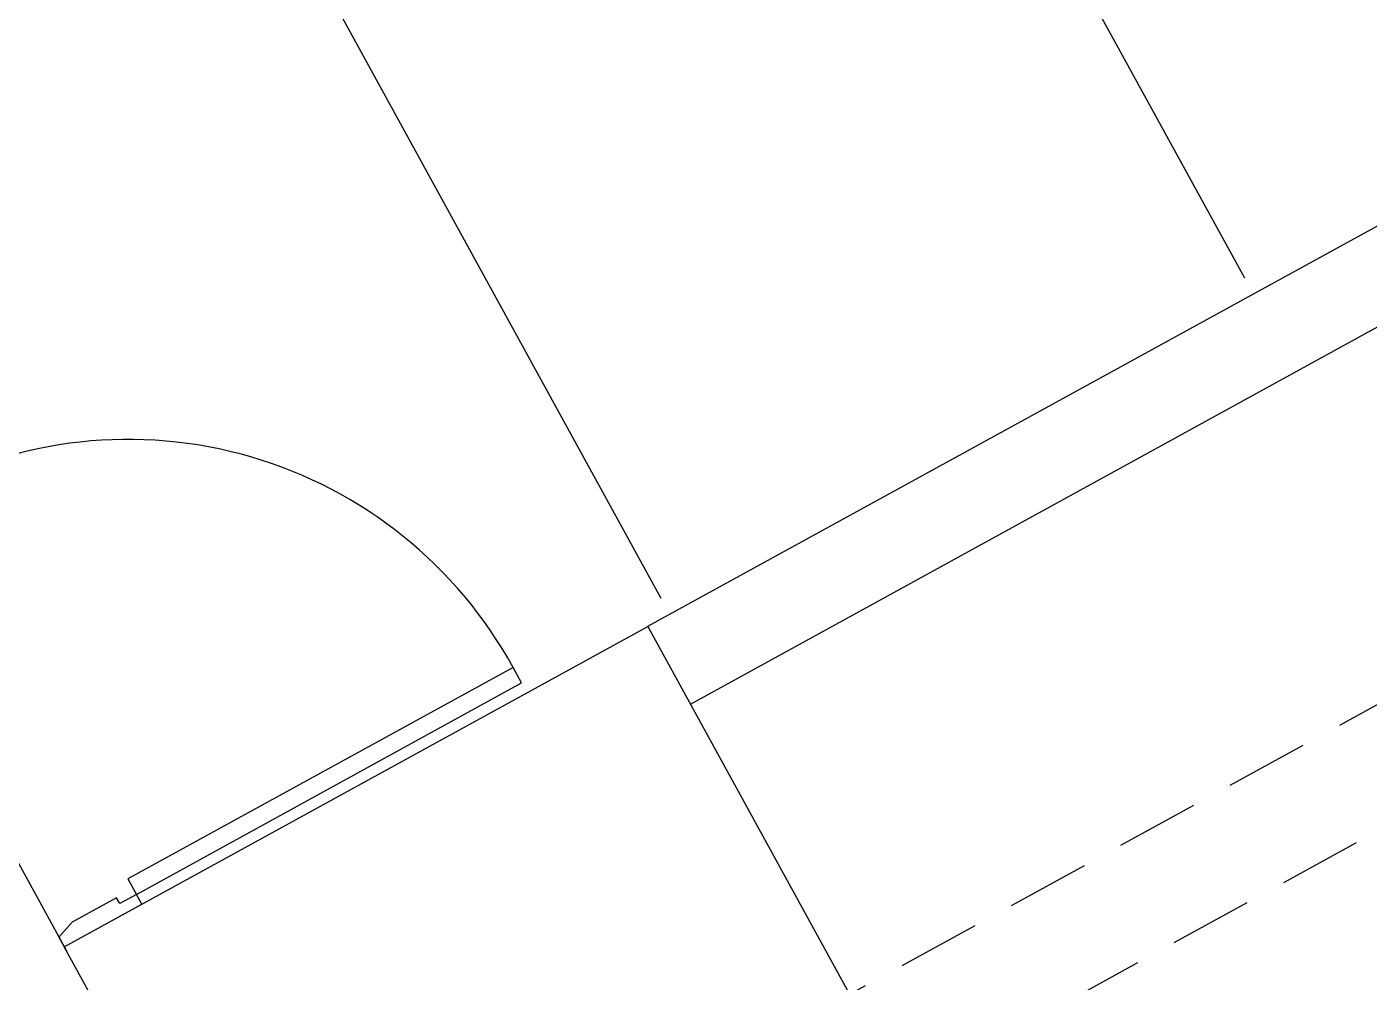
# Model space of a CAD drawing. Header units: millimetres. Extents: x 75184266 to 76346726, y -35850126 to -33679385.
# Drawn here: x 75326432 to 75329457, y -34899324 to -34897172 of the extents above; entities that cross this region are included whole.
import ezdxf

# ---------------------------------------------------------------- set-up
doc = ezdxf.new("R2010")
doc.units = ezdxf.units.MM
doc.header["$LTSCALE"] = 50
doc.header["$MEASUREMENT"] = 0
doc.linetypes.add('HIDDEN2', pattern=[0.1875, 0.125, -0.0625])
doc.linetypes.add('XR-지하3층$0$H', pattern=[1.3, 0.8, -0.5])
doc.layers.add('XR-지하3층$0$a-door', color=6, linetype='CONTINUOUS')
doc.layers.add('XR-지하3층$0$CON', color=2, linetype='CONTINUOUS')
doc.layers.add('건축', color=8, linetype='CONTINUOUS', plot=False)

# ---------------------------------------------------------------- blocks, each defined once
blk = doc.blocks.new('XR-지하3층$0$DOOR-1100')
at = {"layer": 'XR-지하3층$0$a-door', "color": 6}
for points in [[(-595.6, 391.2), (-570.6, 391.2), (-570.6, 434.2), (-555.6, 434.2), (-555.6, 548.2), (-570.6, 591.2), (-595.6, 591.2)], [(484.4, 391.2), (459.4, 391.2), (459.4, 434.2), (444.4, 434.2), (444.4, 548.2), (459.4, 591.2), (484.4, 591.2)]]:
    blk.add_lwpolyline(points, close=True, dxfattribs=at)
at = {"layer": 'XR-지하3층$0$a-door'}
blk.add_lwpolyline([(-570.6, 391.2), (-570.6, -598.8), (-530.6, -598.8), (-530.6, 391.2)], close=True, dxfattribs=at)
at = {"layer": 'XR-지하3층$0$a-door', "color": 7}
blk.add_arc((-530.6, 391.2), 990, 270, 0, dxfattribs=at)
blk = doc.blocks.new('XR-지하3층$0$기둥 0620')
at = {"layer": 'XR-지하3층$0$CON', "ltscale": 0.5}
blk.add_lwpolyline([(-600, 0), (600, 0), (600, 1500), (-600, 1500)], close=True, dxfattribs=at)

msp = doc.modelspace()

# ---------------------------------------------------------------- linework, layer by layer
at = {"layer": '건축'}
for p, q in [((75326728.6, -34893280.2, 0), (75329175.4, -34897737.7, 0)), ((75325413.7, -34894002, 0), (75327860.5, -34898459.6, 0))]:
    msp.add_line(p, q, dxfattribs=at)
at = {"layer": '건축', "ltscale": 0.5}
for p, q in [((75327831, -34898522.7, 0), (75331126.9, -34896713.4, 0)), ((75327927.2, -34898698.1, 0), (75331223.1, -34896888.7, 0))]:
    msp.add_line(p, q, dxfattribs=at)
at = {"layer": '건축', "linetype": 'HIDDEN2', "ltscale": 30}
for p, q in [((75330293.6, -34898249.9, 0), (75328093.3, -34899457.8, 0)), ((75330413.9, -34898469.1, 0), (75328213.7, -34899677, 0))]:
    msp.add_line(p, q, dxfattribs=at)
at = {"layer": '건축', "linetype": 'XR-지하3층$0$H', "ltscale": 50, "elevation": 0}
msp.add_lwpolyline([(75319772.1, -34890243.1), (75323995, -34894652), (75326836.6, -34899828.3), (75326354.4, -34900093), (75329256.2, -34905378.9)], dxfattribs=at)

# ---------------------------------------------------------------- block references
at = {"layer": '건축', "rotation": 118.7651295303642}
msp.add_blockref('XR-지하3층$0$DOOR-1100', (75326747.3, -34898438.2, 0), dxfattribs=at)
at = {"layer": '건축', "extrusion": (0, 0, -1), "zscale": -0.9999999999999999, "rotation": 61.23406996997645}
msp.add_blockref('XR-지하3층$0$기둥 0620', (-75326804.8, -34899770.6, 0), dxfattribs=at)

doc.saveas('drawing.dxf')
